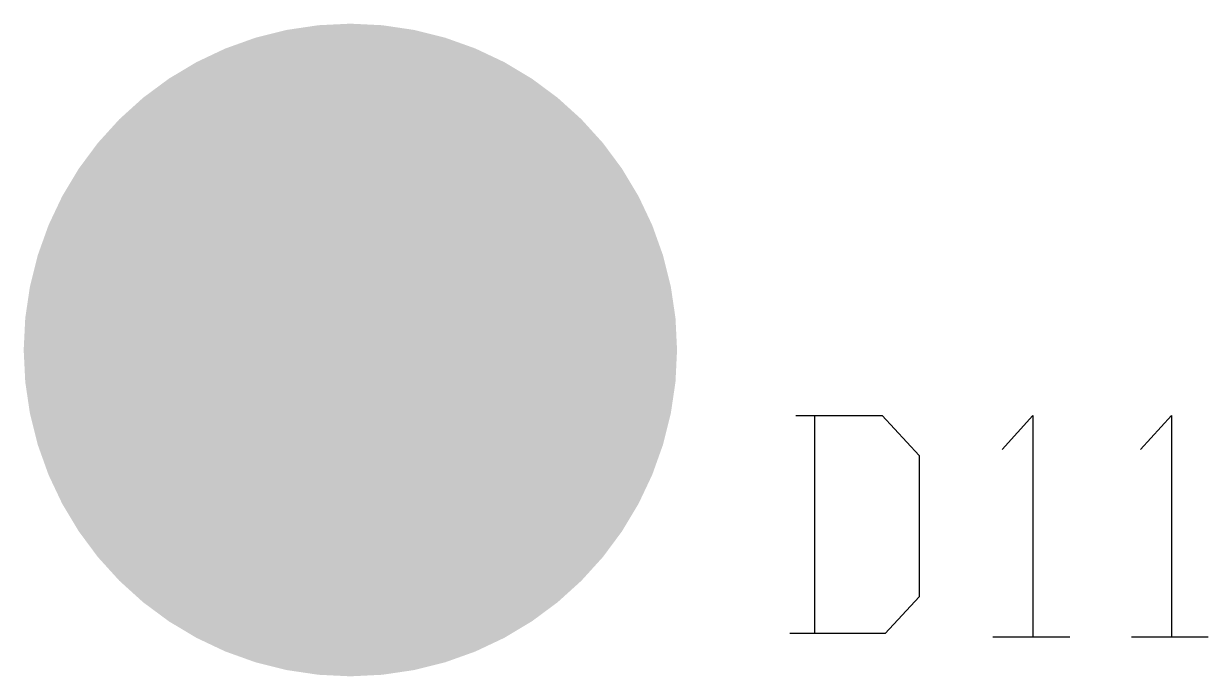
# Model space of a CAD drawing. Extents: x 0 to 5.44, y 0 to 3.
import ezdxf

# ---------------------------------------------------------------- set-up
doc = ezdxf.new("R2010")
doc.units = 0
doc.header["$MEASUREMENT"] = 0
doc.layers.get('0').update_dxf_attribs({"linetype": 'CONTINUOUS'})

msp = doc.modelspace()

# ---------------------------------------------------------------- linework, layer by layer
at = {"const_width": 1.5}
msp.add_lwpolyline([(0.75, 1.5, 1), (2.25, 1.5, 1)], format="xyb", close=True, dxfattribs=at)
for points in [[(3.5461, 1.1985), (3.9417, 1.1985), (4.1112, 1.015), (4.1112, 0.3657), (3.9558, 0.1963), (3.5179, 0.1963)], [(3.6309, 1.1985), (3.6309, 0.1963)], [(4.4926, 1.0433), (4.6339, 1.1985), (4.6339, 0.1817)], [(5.1285, 1.0433), (5.2697, 1.1985), (5.2697, 0.1817)], [(4.4502, 0.1822), (4.8034, 0.1822)], [(5.0861, 0.1822), (5.4393, 0.1822)]]:
    msp.add_lwpolyline(points)

doc.saveas('drawing.dxf')
